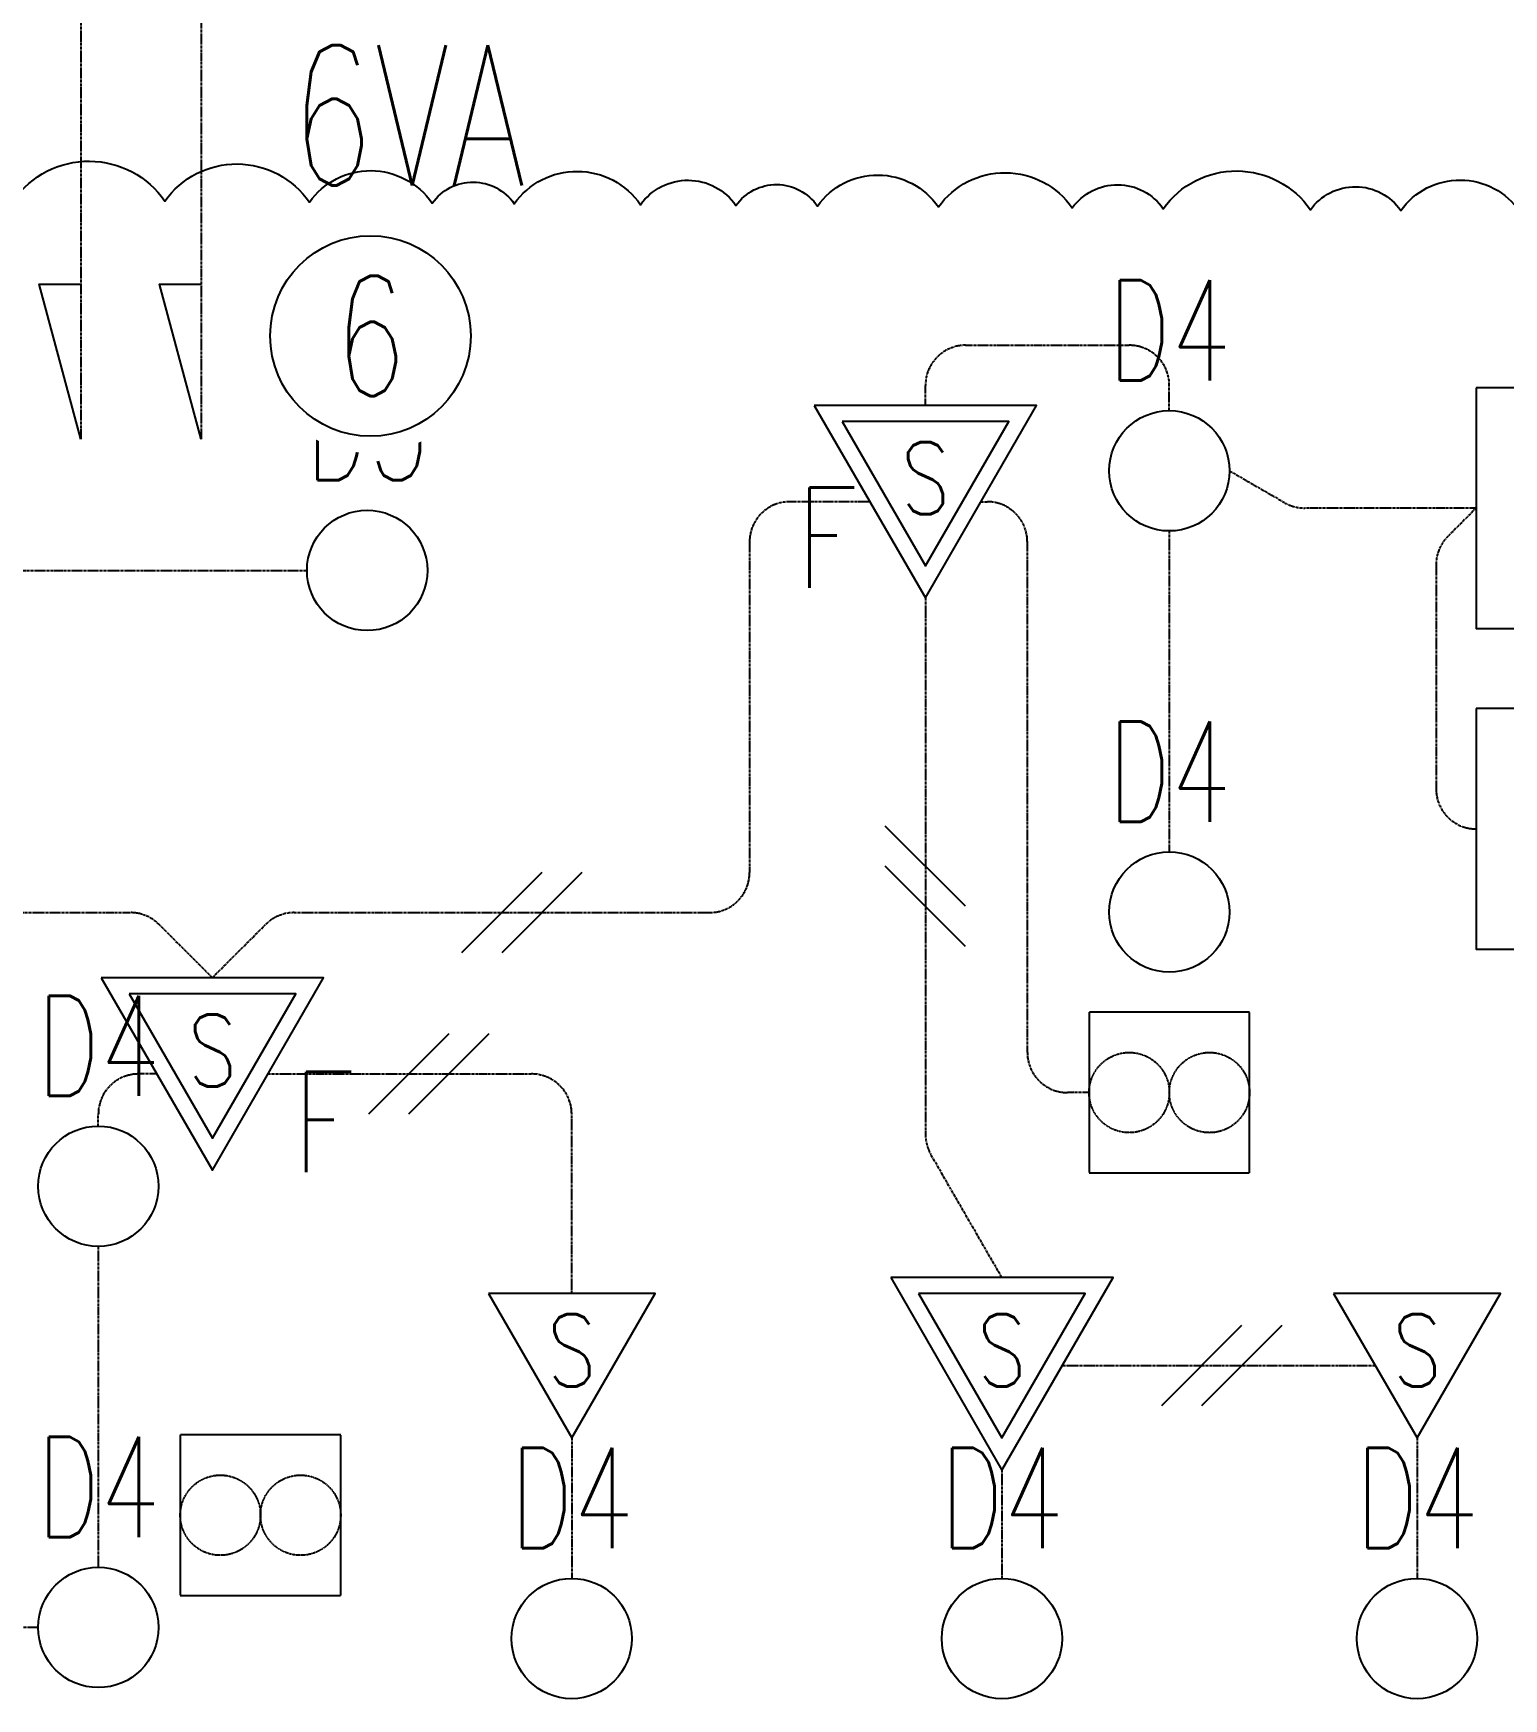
# Model space of a CAD drawing. Header units: millimetres. Extents: x 3999 to 176614, y 1464 to 57550.
# Drawn here: x 118017 to 121683, y 29699 to 33851 of the extents above; entities that cross this region are included whole.
import ezdxf
from ezdxf.enums import TextEntityAlignment as Align

# ---------------------------------------------------------------- set-up
doc = ezdxf.new("R2010")
doc.units = ezdxf.units.MM
doc.header["$LTSCALE"] = 0.2
doc.set_wipeout_variables(frame=1)
doc.linetypes.add('CENTER', pattern=[50.8, 31.75, -6.35, 6.35, -6.35])
doc.linetypes.add('HIDDEN', pattern=[9.525, 6.35, -3.175])
for name, color, linetype in [('1_シンボル', 2, 'Continuous'), ('1_乗数', 3, 'Continuous'), ('1_回路番号', 4, 'Continuous'), ('1_文字', 3, 'Continuous'), ('1_機器', 7, 'HIDDEN'), ('1_配線_1', 1, 'Continuous'), ('1_配線_4', 1, 'CENTER')]:
    doc.layers.add(name, color=color, linetype=linetype)
doc.layers.add('1_追加変更', color=10, linetype='Continuous', plot=False)
doc.layers.add('kakure', color=170, linetype='Continuous', plot=False)
doc.styles.get("Standard").update_dxf_attribs({"font": 'simplex.shx', "width": 0.8, "bigfont": 'extfont2.shx'})

# ---------------------------------------------------------------- blocks, each defined once
blk = doc.blocks.new('L-DL')
at = {"color": 0, "linetype": 'ByBlock'}
blk.add_circle((0, 0), 150, dxfattribs=at)
blk = doc.blocks.new('D4')
at = {"layer": '1_シンボル', "linetype": 'Continuous', "lineweight": -3, "transparency": 33554687}
blk.add_blockref('L-DL', (0, 0), dxfattribs=at)
at = {"layer": 'kakure', "width": 0.7}
blk.add_text('D4', height=250, dxfattribs=at).set_placement((0, 350), align=Align.MIDDLE)
blk = doc.blocks.new('L-20WX1B')
at = {"color": 0, "linetype": 'ByBlock'}
blk.add_lwpolyline([(-300, -75), (300, -75), (300, 75), (-300, 75)], close=True, dxfattribs=at)
blk = doc.blocks.new('BK1')
at = {"layer": '1_シンボル'}
blk.add_blockref('L-20WX1B', (0, 0), dxfattribs=at)
at = {"layer": 'kakure', "width": 0.7}
blk.add_text('BK1', height=250, dxfattribs=at).set_placement((0, 275), align=Align.MIDDLE)
blk = doc.blocks.new('D5')
at = {"layer": '1_シンボル', "linetype": 'Continuous', "lineweight": -3, "transparency": 33554687}
blk.add_blockref('L-DL', (0, 0), dxfattribs=at)
at = {"layer": 'kakure', "width": 0.7}
blk.add_text('D5', height=250, dxfattribs=at).set_placement((0, 350), align=Align.MIDDLE)
blk = doc.blocks.new('L-熱ｾﾝｻｰ親')
at = {"color": 0, "linetype": 'ByBlock'}
for points in [[(-277.1, 480), (0, 0), (277.1, 480)], [(-207.8, 440), (0, 80), (207.8, 440)]]:
    blk.add_lwpolyline(points, close=True, dxfattribs=at)
at = {"color": 0, "linetype": 'ByBlock', "width": 0.8}
blk.add_text('S', height=180, dxfattribs=at).set_placement((0, 208.6), align=Align.CENTER)
blk = doc.blocks.new('L-熱ｾﾝｻｰ子')
at = {"color": 0, "linetype": 'ByBlock'}
blk.add_lwpolyline([(-207.8, 360), (0, 0), (207.8, 360)], close=True, dxfattribs=at)
at = {"color": 0, "linetype": 'ByBlock', "width": 0.8}
blk.add_text('S', height=180, dxfattribs=at).set_placement((0, 128.6), align=Align.CENTER)
blk = doc.blocks.new('換気扇')
at = {"color": 0}
blk.add_lwpolyline([(-200, -200), (200, -200), (200, 200), (-200, 200)], close=True, dxfattribs=at)
for centre in [(-100, 0), (100, 0)]:
    blk.add_circle(centre, 100, dxfattribs=at)

msp = doc.modelspace()

# ---------------------------------------------------------------- linework, layer by layer
at = {"layer": '1_乗数', "linetype": 'Continuous', "lineweight": -3}
for p, q in [((120341.9, 31674.3), (120141.7, 31874.4)), ((120341.9, 31574.3), (120141.7, 31774.4)), ((119285.4, 31758.6), (119085.3, 31558.4)), ((119385.4, 31758.6), (119185.3, 31558.4)), ((119053.2, 31356.4), (118853.1, 31156.2)), ((119153.2, 31356.4), (118953.1, 31156.2)), ((121030.1, 30629), (120829.9, 30428.8)), ((121130.1, 30629), (120929.9, 30428.8))]:
    msp.add_line(p, q, dxfattribs=at)
at = {"layer": '1_配線_1'}
for points in [[(118135.9, 32839.3), (118032.4, 33225.6), (118135.9, 33225.6)], [(118435.9, 32839.3), (118332.4, 33225.6), (118435.9, 33225.6)]]:
    msp.add_lwpolyline(points, dxfattribs=at)
at = {"layer": '1_配線_4'}
for p, q in [((118135.9, 35096.5), (118135.9, 32839.3)), ((118435.9, 34531), (118435.9, 32839.3)), ((120341.8, 33073), (120749.8, 33073)), ((120241.8, 32923), (120241.8, 32973)), ((120849.8, 32910), (120849.8, 32973)), ((120999.8, 32760), (121137.5, 32680.5)), ((120103.2, 32683), (119903.2, 32683)), ((120380.4, 32683), (120395.8, 32683)), ((121615.4, 32667.1), (121187.5, 32667.1)), ((121614.8, 32667.1), (121544.1, 32596.4)), ((120849.8, 32610), (120849.8, 31810)), ((119803.2, 32583), (119803.2, 31758.5)), ((120495.8, 31310), (120495.8, 32583)), ((117299.9, 32511.6), (118699.9, 32511.6)), ((121514.8, 32525.7), (121514.8, 31967.1)), ((120241.8, 32443), (120241.8, 31105.7)), ((116604.9, 31658.5), (118260.3, 31658.5)), ((118667.5, 31658.5), (119703.2, 31658.5)), ((118463.9, 31496.3), (118331, 31629.2)), ((118463.9, 31496.3), (118596.8, 31629.2)), ((118325.3, 31256.3), (118279.6, 31256.3)), ((118602.5, 31256.3), (119259.8, 31256.3)), ((120649.8, 31210), (120595.8, 31210)), ((118179.6, 31126.5), (118179.6, 31156.3)), ((119359.8, 30708.9), (119359.8, 31156.3)), ((120432.3, 30748.9), (120255.2, 31055.7)), ((118179.6, 30826.5), (118179.6, 30026.5)), ((121363.4, 30528.9), (120582.4, 30528.9)), ((119359.8, 30348.9), (119359.8, 29998.9)), ((121467.3, 30348.9), (121467.3, 29998.9)), ((120432.3, 30268.9), (120432.3, 29998.9)), ((118029.6, 29876.5), (117489.8, 29876.5))]:
    msp.add_line(p, q, dxfattribs=at)
for centre, start, end in [((120341.8, 32973), 90, 180), ((120749.8, 32973), 0, 90), ((119903.2, 32583), 90, 180), ((120395.8, 32583), 0, 90), ((121187.5, 32767.1), 240, 270), ((121614.8, 32525.7), 135, 180), ((121614.8, 31967.1), 180, 270), ((119703.2, 31758.5), 270, 0), ((118260.3, 31558.5), 45, 90), ((118667.5, 31558.5), 90, 135), ((120595.8, 31310), 180, 270), ((118279.6, 31156.3), 90, 180), ((119259.8, 31156.3), 0, 90), ((120341.8, 31105.7), 180, 210)]:
    msp.add_arc(centre, 100, start, end, dxfattribs=at)

# ---------------------------------------------------------------- block references
at = {"layer": '1_シンボル'}
for name, p in [('D4', (120849.8, 32760)), ('D5', (118849.9, 32511.6)), ('D4', (120849.8, 31660)), ('D4', (118179.6, 30976.5)), ('D4', (118179.6, 29876.5)), ('D4', (119359.8, 29848.9)), ('D4', (120432.3, 29848.9)), ('D4', (121467.3, 29848.9))]:
    msp.add_blockref(name, p, dxfattribs=at)
at = {"layer": '1_シンボル', "rotation": 270}
for p in [(121689.8, 32667.1), (121689.8, 31867.1)]:
    msp.add_blockref('BK1', p, dxfattribs=at)
at = {"layer": '1_シンボル', "lineweight": -3}
for p in [(120241.8, 32443), (118463.9, 31016.3), (120432.3, 30268.9)]:
    msp.add_blockref('L-熱ｾﾝｻｰ親', p, dxfattribs=at)
at = {"layer": '1_シンボル', "linetype": 'ByBlock', "lineweight": -3}
for p in [(119359.8, 30348.9), (121467.3, 30348.9)]:
    msp.add_blockref('L-熱ｾﾝｻｰ子', p, dxfattribs=at)
at = {"layer": '1_機器'}
for p in [(120849.8, 31210), (118583.9, 30156.3)]:
    msp.add_blockref('換気扇', p, dxfattribs=at)

# ---------------------------------------------------------------- texts
at = {"layer": '1_文字', "lineweight": -3, "width": 0.8}
for p in [(119918, 32393), (118663.9, 30936.3)]:
    msp.add_text('F', height=250, dxfattribs=at).set_placement(p, align=Align.BOTTOM_LEFT)
at = {"layer": 'kakure', "lineweight": -3, "width": 0.7}
msp.add_text('6VA', height=350, dxfattribs=at).set_placement((118657.6, 33471))

# ---------------------------------------------------------------- next in the draw order: wipeouts: each hides what was drawn before it
msp.add_wipeout([(118859, 33387.8), (118860.8, 33387.8), (118862.7, 33387.7), (118864.5, 33387.7), (118866.3, 33387.6), (118868.2, 33387.6), (118870, 33387.5), (118871.8, 33387.4), (118873.6, 33387.3), (118875.5, 33387.2), (118877.3, 33387.1), (118879.1, 33387), (118881, 33386.9), (118882.8, 33386.7), (118884.6, 33386.6), (118886.4, 33386.4), (118888.3, 33386.2), (118890.1, 33386), (118891.9, 33385.8), (118893.7, 33385.6), (118895.5, 33385.3), (118897.4, 33385.1), (118899.2, 33384.9), (118901, 33384.6), (118902.8, 33384.3), (118904.6, 33384), (118906.4, 33383.7), (118908.2, 33383.4), (118910, 33383.1), (118911.8, 33382.8), (118913.6, 33382.4), (118915.4, 33382.1), (118917.2, 33381.7), (118919, 33381.3), (118920.8, 33380.9), (118922.6, 33380.5), (118924.4, 33380.1), (118926.2, 33379.7), (118927.9, 33379.3), (118929.7, 33378.8), (118931.5, 33378.4), (118933.3, 33377.9), (118935, 33377.4), (118936.8, 33376.9), (118938.6, 33376.4), (118940.3, 33375.9), (118942.1, 33375.4), (118943.8, 33374.9), (118945.6, 33374.3), (118947.3, 33373.8), (118949.1, 33373.2), (118950.8, 33372.6), (118952.6, 33372), (118954.3, 33371.4), (118956, 33370.8), (118957.7, 33370.2), (118959.5, 33369.6), (118961.2, 33368.9), (118962.9, 33368.3), (118964.6, 33367.6), (118966.3, 33366.9), (118968, 33366.3), (118969.7, 33365.6), (118971.4, 33364.9), (118973.1, 33364.1), (118974.8, 33363.4), (118976.4, 33362.7), (118978.1, 33361.9), (118979.8, 33361.2), (118981.4, 33360.4), (118983.1, 33359.6), (118984.7, 33358.8), (118986.4, 33358), (118988, 33357.2), (118989.7, 33356.4), (118991.3, 33355.6), (118992.9, 33354.7), (118994.6, 33353.9), (118996.2, 33353), (118997.8, 33352.1), (118999.4, 33351.2), (119001, 33350.4), (119002.6, 33349.4), (119004.2, 33348.5), (119005.8, 33347.6), (119007.3, 33346.7), (119008.9, 33345.7), (119010.5, 33344.8), (119012, 33343.8), (119013.6, 33342.9), (119015.1, 33341.9), (119016.7, 33340.9), (119018.2, 33339.9), (119019.7, 33338.9), (119021.3, 33337.8), (119022.8, 33336.8), (119024.3, 33335.8), (119025.8, 33334.7), (119027.3, 33333.7), (119028.8, 33332.6), (119030.3, 33331.5), (119031.7, 33330.4), (119033.2, 33329.3), (119034.7, 33328.2), (119036.1, 33327.1), (119037.6, 33326), (119039, 33324.9), (119040.4, 33323.7), (119041.9, 33322.6), (119043.3, 33321.4), (119044.7, 33320.2), (119046.1, 33319.1), (119047.5, 33317.9), (119048.9, 33316.7), (119050.3, 33315.5), (119051.6, 33314.3), (119053, 33313.1), (119054.4, 33311.8), (119055.7, 33310.6), (119057.1, 33309.3), (119058.4, 33308.1), (119059.7, 33306.8), (119061.1, 33305.6), (119062.4, 33304.3), (119063.7, 33303), (119065, 33301.7), (119066.2, 33300.4), (119067.5, 33299.1), (119068.8, 33297.8), (119070.1, 33296.4), (119071.3, 33295.1), (119072.6, 33293.7), (119073.8, 33292.4), (119075, 33291), (119076.3, 33289.7), (119077.5, 33288.3), (119078.7, 33286.9), (119079.9, 33285.5), (119081, 33284.1), (119082.2, 33282.7), (119083.4, 33281.3), (119084.6, 33279.9), (119085.7, 33278.5), (119086.8, 33277), (119088, 33275.6), (119089.1, 33274.1), (119090.2, 33272.7), (119091.3, 33271.2), (119092.4, 33269.8), (119093.5, 33268.3), (119094.6, 33266.8), (119095.6, 33265.3), (119096.7, 33263.8), (119097.8, 33262.3), (119098.8, 33260.8), (119099.8, 33259.3), (119100.8, 33257.8), (119101.9, 33256.2), (119102.9, 33254.7), (119103.8, 33253.2), (119104.8, 33251.6), (119105.8, 33250.1), (119106.8, 33248.5), (119107.7, 33246.9), (119108.7, 33245.4), (119109.6, 33243.8), (119110.5, 33242.2), (119111.4, 33240.6), (119112.3, 33239), (119113.2, 33237.4), (119114.1, 33235.8), (119115, 33234.2), (119115.8, 33232.6), (119116.7, 33231), (119117.5, 33229.3), (119118.4, 33227.7), (119119.2, 33226.1), (119120, 33224.4), (119120.8, 33222.8), (119121.6, 33221.1), (119122.4, 33219.5), (119123.1, 33217.8), (119123.9, 33216.1), (119124.7, 33214.4), (119125.4, 33212.8), (119126.1, 33211.1), (119126.8, 33209.4), (119127.5, 33207.7), (119128.2, 33206), (119128.9, 33204.3), (119129.6, 33202.6), (119130.3, 33200.9), (119130.9, 33199.2), (119131.6, 33197.5), (119132.2, 33195.8), (119132.8, 33194), (119133.4, 33192.3), (119134, 33190.6), (119134.6, 33188.8), (119135.2, 33187.1), (119135.7, 33185.4), (119136.3, 33183.6), (119136.8, 33181.9), (119137.4, 33180.1), (119137.9, 33178.3), (119138.4, 33176.6), (119138.9, 33174.8), (119139.4, 33173.1), (119139.9, 33171.3), (119140.4, 33169.5), (119140.8, 33167.7), (119141.3, 33166), (119141.7, 33164.2), (119142.1, 33162.4), (119142.5, 33160.6), (119142.9, 33158.8), (119143.3, 33157), (119143.7, 33155.2), (119144, 33153.4), (119144.4, 33151.6), (119144.7, 33149.8), (119145.1, 33148), (119145.4, 33146.2), (119145.7, 33144.4), (119146, 33142.6), (119146.3, 33140.8), (119146.6, 33139), (119146.8, 33137.2), (119147.1, 33135.4), (119147.3, 33133.6), (119147.6, 33131.7), (119147.8, 33129.9), (119148, 33128.1), (119148.2, 33126.3), (119148.4, 33124.5), (119148.5, 33122.6), (119148.7, 33120.8), (119148.8, 33119), (119149, 33117.2), (119149.1, 33115.3), (119149.2, 33113.5), (119149.3, 33111.7), (119149.4, 33109.8), (119149.5, 33108), (119149.6, 33106.2), (119149.6, 33104.3), (119149.7, 33102.5), (119149.7, 33100.7), (119149.7, 33098.8), (119149.7, 33097), (119149.7, 33095.2), (119149.7, 33093.3), (119149.7, 33091.5), (119149.7, 33089.7), (119149.6, 33087.9), (119149.6, 33086), (119149.5, 33084.2), (119149.4, 33082.4), (119149.3, 33080.5), (119149.2, 33078.7), (119149.1, 33076.9), (119149, 33075), (119148.8, 33073.2), (119148.7, 33071.4), (119148.5, 33069.6), (119148.4, 33067.7), (119148.2, 33065.9), (119148, 33064.1), (119147.8, 33062.3), (119147.6, 33060.5), (119147.3, 33058.6), (119147.1, 33056.8), (119146.8, 33055), (119146.6, 33053.2), (119146.3, 33051.4), (119146, 33049.6), (119145.7, 33047.8), (119145.4, 33046), (119145.1, 33044.1), (119144.7, 33042.3), (119144.4, 33040.5), (119144, 33038.7), (119143.7, 33037), (119143.3, 33035.2), (119142.9, 33033.4), (119142.5, 33031.6), (119142.1, 33029.8), (119141.7, 33028), (119141.3, 33026.2), (119140.8, 33024.4), (119140.4, 33022.7), (119139.9, 33020.9), (119139.4, 33019.1), (119138.9, 33017.4), (119138.4, 33015.6), (119137.9, 33013.8), (119137.4, 33012.1), (119136.8, 33010.3), (119136.3, 33008.6), (119135.7, 33006.8), (119135.2, 33005.1), (119134.6, 33003.4), (119134, 33001.6), (119133.4, 32999.9), (119132.8, 32998.2), (119132.2, 32996.4), (119131.6, 32994.7), (119130.9, 32993), (119130.3, 32991.3), (119129.6, 32989.6), (119128.9, 32987.9), (119128.2, 32986.2), (119127.5, 32984.5), (119126.8, 32982.8), (119126.1, 32981.1), (119125.4, 32979.4), (119124.7, 32977.7), (119123.9, 32976.1), (119123.1, 32974.4), (119122.4, 32972.7), (119121.6, 32971.1), (119120.8, 32969.4), (119120, 32967.8), (119119.2, 32966.1), (119118.4, 32964.5), (119117.5, 32962.9), (119116.7, 32961.2), (119115.8, 32959.6), (119115, 32958), (119114.1, 32956.4), (119113.2, 32954.8), (119112.3, 32953.2), (119111.4, 32951.6), (119110.5, 32950), (119109.6, 32948.4), (119108.7, 32946.8), (119107.7, 32945.3), (119106.8, 32943.7), (119105.8, 32942.1), (119104.8, 32940.6), (119103.8, 32939), (119102.9, 32937.5), (119101.9, 32936), (119100.8, 32934.4), (119099.8, 32932.9), (119098.8, 32931.4), (119097.8, 32929.9), (119096.7, 32928.4), (119095.6, 32926.9), (119094.6, 32925.4), (119093.5, 32923.9), (119092.4, 32922.4), (119091.3, 32921), (119090.2, 32919.5), (119089.1, 32918.1), (119088, 32916.6), (119086.8, 32915.2), (119085.7, 32913.7), (119084.6, 32912.3), (119083.4, 32910.9), (119082.2, 32909.5), (119081, 32908.1), (119079.9, 32906.7), (119078.7, 32905.3), (119077.5, 32903.9), (119076.3, 32902.5), (119075, 32901.2), (119073.8, 32899.8), (119072.6, 32898.4), (119071.3, 32897.1), (119070.1, 32895.8), (119068.8, 32894.4), (119067.5, 32893.1), (119066.2, 32891.8), (119065, 32890.5), (119063.7, 32889.2), (119062.4, 32887.9), (119061.1, 32886.6), (119059.7, 32885.4), (119058.4, 32884.1), (119057.1, 32882.9), (119055.7, 32881.6), (119054.4, 32880.4), (119053, 32879.1), (119051.6, 32877.9), (119050.3, 32876.7), (119048.9, 32875.5), (119047.5, 32874.3), (119046.1, 32873.1), (119044.7, 32871.9), (119043.3, 32870.8), (119041.9, 32869.6), (119040.4, 32868.5), (119039, 32867.3), (119037.6, 32866.2), (119036.1, 32865.1), (119034.7, 32864), (119033.2, 32862.9), (119031.7, 32861.8), (119030.3, 32860.7), (119028.8, 32859.6), (119027.3, 32858.5), (119025.8, 32857.5), (119024.3, 32856.4), (119022.8, 32855.4), (119021.3, 32854.3), (119019.7, 32853.3), (119018.2, 32852.3), (119016.7, 32851.3), (119015.1, 32850.3), (119013.6, 32849.3), (119012, 32848.4), (119010.5, 32847.4), (119008.9, 32846.5), (119007.3, 32845.5), (119005.8, 32844.6), (119004.2, 32843.7), (119002.6, 32842.7), (119001, 32841.8), (118999.4, 32840.9), (118997.8, 32840.1), (118996.2, 32839.2), (118994.6, 32838.3), (118992.9, 32837.5), (118991.3, 32836.6), (118989.7, 32835.8), (118988, 32835), (118986.4, 32834.2), (118984.7, 32833.4), (118983.1, 32832.6), (118981.4, 32831.8), (118979.8, 32831), (118978.1, 32830.3), (118976.4, 32829.5), (118974.8, 32828.8), (118973.1, 32828.1), (118971.4, 32827.3), (118969.7, 32826.6), (118968, 32825.9), (118966.3, 32825.2), (118964.6, 32824.6), (118962.9, 32823.9), (118961.2, 32823.3), (118959.5, 32822.6), (118957.7, 32822), (118956, 32821.4), (118954.3, 32820.8), (118952.6, 32820.2), (118950.8, 32819.6), (118949.1, 32819), (118947.3, 32818.4), (118945.6, 32817.9), (118943.8, 32817.3), (118942.1, 32816.8), (118940.3, 32816.3), (118938.6, 32815.8), (118936.8, 32815.3), (118935, 32814.8), (118933.3, 32814.3), (118931.5, 32813.8), (118929.7, 32813.4), (118927.9, 32812.9), (118926.2, 32812.5), (118924.4, 32812.1), (118922.6, 32811.7), (118920.8, 32811.3), (118919, 32810.9), (118917.2, 32810.5), (118915.4, 32810.1), (118913.6, 32809.8), (118911.8, 32809.4), (118910, 32809.1), (118908.2, 32808.8), (118906.4, 32808.5), (118904.6, 32808.2), (118902.8, 32807.9), (118901, 32807.6), (118899.2, 32807.3), (118897.4, 32807.1), (118895.5, 32806.8), (118893.7, 32806.6), (118891.9, 32806.4), (118890.1, 32806.2), (118888.3, 32806), (118886.4, 32805.8), (118884.6, 32805.6), (118882.8, 32805.5), (118881, 32805.3), (118879.1, 32805.2), (118877.3, 32805.1), (118875.5, 32804.9), (118873.6, 32804.8), (118871.8, 32804.8), (118870, 32804.7), (118868.2, 32804.6), (118866.3, 32804.5), (118864.5, 32804.5), (118862.7, 32804.5), (118860.8, 32804.4), (118859, 32804.4), (118857.2, 32804.4), (118855.3, 32804.4), (118853.5, 32804.5), (118851.7, 32804.5), (118849.8, 32804.5), (118848, 32804.6), (118846.2, 32804.7), (118844.3, 32804.8), (118842.5, 32804.8), (118840.7, 32804.9), (118838.8, 32805.1), (118837, 32805.2), (118835.2, 32805.3), (118833.4, 32805.5), (118831.5, 32805.6), (118829.7, 32805.8), (118827.9, 32806), (118826.1, 32806.2), (118824.2, 32806.4), (118822.4, 32806.6), (118820.6, 32806.8), (118818.8, 32807.1), (118817, 32807.3), (118815.2, 32807.6), (118813.4, 32807.9), (118811.5, 32808.2), (118809.7, 32808.5), (118807.9, 32808.8), (118806.1, 32809.1), (118804.3, 32809.4), (118802.5, 32809.8), (118800.7, 32810.1), (118798.9, 32810.5), (118797.1, 32810.9), (118795.3, 32811.3), (118793.6, 32811.7), (118791.8, 32812.1), (118790, 32812.5), (118788.2, 32812.9), (118786.4, 32813.4), (118784.7, 32813.8), (118782.9, 32814.3), (118781.1, 32814.8), (118779.3, 32815.3), (118777.6, 32815.8), (118775.8, 32816.3), (118774.1, 32816.8), (118772.3, 32817.3), (118770.6, 32817.9), (118768.8, 32818.4), (118767.1, 32819), (118765.3, 32819.6), (118763.6, 32820.2), (118761.9, 32820.8), (118760.1, 32821.4), (118758.4, 32822), (118756.7, 32822.6), (118755, 32823.3), (118753.3, 32823.9), (118751.6, 32824.6), (118749.9, 32825.2), (118748.2, 32825.9), (118746.5, 32826.6), (118744.8, 32827.3), (118743.1, 32828.1), (118741.4, 32828.8), (118739.7, 32829.5), (118738, 32830.3), (118736.4, 32831), (118734.7, 32831.8), (118733.1, 32832.6), (118731.4, 32833.4), (118729.8, 32834.2), (118728.1, 32835), (118726.5, 32835.8), (118724.8, 32836.6), (118723.2, 32837.5), (118721.6, 32838.3), (118720, 32839.2), (118718.4, 32840.1), (118716.8, 32840.9), (118715.2, 32841.8), (118713.6, 32842.7), (118712, 32843.7), (118710.4, 32844.6), (118708.8, 32845.5), (118707.2, 32846.5), (118705.7, 32847.4), (118704.1, 32848.4), (118702.6, 32849.3), (118701, 32850.3), (118699.5, 32851.3), (118697.9, 32852.3), (118696.4, 32853.3), (118694.9, 32854.3), (118693.4, 32855.4), (118691.9, 32856.4), (118690.4, 32857.5), (118688.9, 32858.5), (118687.4, 32859.6), (118685.9, 32860.7), (118684.4, 32861.8), (118683, 32862.9), (118681.5, 32864), (118680, 32865.1), (118678.6, 32866.2), (118677.1, 32867.3), (118675.7, 32868.5), (118674.3, 32869.6), (118672.9, 32870.8), (118671.5, 32871.9), (118670, 32873.1), (118668.7, 32874.3), (118667.3, 32875.5), (118665.9, 32876.7), (118664.5, 32877.9), (118663.1, 32879.1), (118661.8, 32880.4), (118660.4, 32881.6), (118659.1, 32882.9), (118657.7, 32884.1), (118656.4, 32885.4), (118655.1, 32886.6), (118653.8, 32887.9), (118652.5, 32889.2), (118651.2, 32890.5), (118649.9, 32891.8), (118648.6, 32893.1), (118647.3, 32894.4), (118646.1, 32895.8), (118644.8, 32897.1), (118643.6, 32898.4), (118642.3, 32899.8), (118641.1, 32901.2), (118639.9, 32902.5), (118638.7, 32903.9), (118637.5, 32905.3), (118636.3, 32906.7), (118635.1, 32908.1), (118633.9, 32909.5), (118632.8, 32910.9), (118631.6, 32912.3), (118630.4, 32913.7), (118629.3, 32915.2), (118628.2, 32916.6), (118627.1, 32918.1), (118625.9, 32919.5), (118624.8, 32921), (118623.7, 32922.4), (118622.6, 32923.9), (118621.6, 32925.4), (118620.5, 32926.9), (118619.4, 32928.4), (118618.4, 32929.9), (118617.4, 32931.4), (118616.3, 32932.9), (118615.3, 32934.4), (118614.3, 32936), (118613.3, 32937.5), (118612.3, 32939), (118611.3, 32940.6), (118610.3, 32942.1), (118609.4, 32943.7), (118608.4, 32945.3), (118607.5, 32946.8), (118606.6, 32948.4), (118605.6, 32950), (118604.7, 32951.6), (118603.8, 32953.2), (118602.9, 32954.8), (118602, 32956.4), (118601.2, 32958), (118600.3, 32959.6), (118599.5, 32961.2), (118598.6, 32962.9), (118597.8, 32964.5), (118597, 32966.1), (118596.1, 32967.8), (118595.3, 32969.4), (118594.6, 32971.1), (118593.8, 32972.7), (118593, 32974.4), (118592.2, 32976.1), (118591.5, 32977.7), (118590.8, 32979.4), (118590, 32981.1), (118589.3, 32982.8), (118588.6, 32984.5), (118587.9, 32986.2), (118587.2, 32987.9), (118586.6, 32989.6), (118585.9, 32991.3), (118585.2, 32993), (118584.6, 32994.7), (118584, 32996.4), (118583.3, 32998.2), (118582.7, 32999.9), (118582.1, 33001.6), (118581.5, 33003.4), (118581, 33005.1), (118580.4, 33006.8), (118579.8, 33008.6), (118579.3, 33010.3), (118578.8, 33012.1), (118578.2, 33013.8), (118577.7, 33015.6), (118577.2, 33017.4), (118576.7, 33019.1), (118576.3, 33020.9), (118575.8, 33022.7), (118575.3, 33024.4), (118574.9, 33026.2), (118574.5, 33028), (118574, 33029.8), (118573.6, 33031.6), (118573.2, 33033.4), (118572.8, 33035.2), (118572.5, 33037), (118572.1, 33038.7), (118571.7, 33040.5), (118571.4, 33042.3), (118571.1, 33044.1), (118570.7, 33046), (118570.4, 33047.8), (118570.1, 33049.6), (118569.9, 33051.4), (118569.6, 33053.2), (118569.3, 33055), (118569.1, 33056.8), (118568.8, 33058.6), (118568.6, 33060.5), (118568.4, 33062.3), (118568.2, 33064.1), (118568, 33065.9), (118567.8, 33067.7), (118567.6, 33069.6), (118567.5, 33071.4), (118567.3, 33073.2), (118567.2, 33075), (118567, 33076.9), (118566.9, 33078.7), (118566.8, 33080.5), (118566.7, 33082.4), (118566.6, 33084.2), (118566.6, 33086), (118566.5, 33087.9), (118566.5, 33089.7), (118566.4, 33091.5), (118566.4, 33093.3), (118566.4, 33095.2), (118566.4, 33097), (118566.4, 33098.8), (118566.4, 33100.7), (118566.5, 33102.5), (118566.5, 33104.3), (118566.6, 33106.2), (118566.6, 33108), (118566.7, 33109.8), (118566.8, 33111.7), (118566.9, 33113.5), (118567, 33115.3), (118567.2, 33117.2), (118567.3, 33119), (118567.5, 33120.8), (118567.6, 33122.6), (118567.8, 33124.5), (118568, 33126.3), (118568.2, 33128.1), (118568.4, 33129.9), (118568.6, 33131.7), (118568.8, 33133.6), (118569.1, 33135.4), (118569.3, 33137.2), (118569.6, 33139), (118569.9, 33140.8), (118570.1, 33142.6), (118570.4, 33144.4), (118570.7, 33146.2), (118571.1, 33148), (118571.4, 33149.8), (118571.7, 33151.6), (118572.1, 33153.4), (118572.5, 33155.2), (118572.8, 33157), (118573.2, 33158.8), (118573.6, 33160.6), (118574, 33162.4), (118574.5, 33164.2), (118574.9, 33166), (118575.3, 33167.7), (118575.8, 33169.5), (118576.3, 33171.3), (118576.7, 33173.1), (118577.2, 33174.8), (118577.7, 33176.6), (118578.2, 33178.3), (118578.8, 33180.1), (118579.3, 33181.9), (118579.8, 33183.6), (118580.4, 33185.4), (118581, 33187.1), (118581.5, 33188.8), (118582.1, 33190.6), (118582.7, 33192.3), (118583.3, 33194), (118584, 33195.8), (118584.6, 33197.5), (118585.2, 33199.2), (118585.9, 33200.9), (118586.6, 33202.6), (118587.2, 33204.3), (118587.9, 33206), (118588.6, 33207.7), (118589.3, 33209.4), (118590, 33211.1), (118590.8, 33212.8), (118591.5, 33214.4), (118592.2, 33216.1), (118593, 33217.8), (118593.8, 33219.5), (118594.6, 33221.1), (118595.3, 33222.8), (118596.1, 33224.4), (118597, 33226.1), (118597.8, 33227.7), (118598.6, 33229.3), (118599.5, 33231), (118600.3, 33232.6), (118601.2, 33234.2), (118602, 33235.8), (118602.9, 33237.4), (118603.8, 33239), (118604.7, 33240.6), (118605.6, 33242.2), (118606.6, 33243.8), (118607.5, 33245.4), (118608.4, 33246.9), (118609.4, 33248.5), (118610.3, 33250.1), (118611.3, 33251.6), (118612.3, 33253.2), (118613.3, 33254.7), (118614.3, 33256.2), (118615.3, 33257.8), (118616.3, 33259.3), (118617.4, 33260.8), (118618.4, 33262.3), (118619.4, 33263.8), (118620.5, 33265.3), (118621.6, 33266.8), (118622.6, 33268.3), (118623.7, 33269.8), (118624.8, 33271.2), (118625.9, 33272.7), (118627.1, 33274.1), (118628.2, 33275.6), (118629.3, 33277), (118630.4, 33278.5), (118631.6, 33279.9), (118632.8, 33281.3), (118633.9, 33282.7), (118635.1, 33284.1), (118636.3, 33285.5), (118637.5, 33286.9), (118638.7, 33288.3), (118639.9, 33289.7), (118641.1, 33291), (118642.3, 33292.4), (118643.6, 33293.7), (118644.8, 33295.1), (118646.1, 33296.4), (118647.3, 33297.8), (118648.6, 33299.1), (118649.9, 33300.4), (118651.2, 33301.7), (118652.5, 33303), (118653.8, 33304.3), (118655.1, 33305.6), (118656.4, 33306.8), (118657.7, 33308.1), (118659.1, 33309.3), (118660.4, 33310.6), (118661.8, 33311.8), (118663.1, 33313.1), (118664.5, 33314.3), (118665.9, 33315.5), (118667.3, 33316.7), (118668.7, 33317.9), (118670, 33319.1), (118671.5, 33320.2), (118672.9, 33321.4), (118674.3, 33322.6), (118675.7, 33323.7), (118677.1, 33324.9), (118678.6, 33326), (118680, 33327.1), (118681.5, 33328.2), (118683, 33329.3), (118684.4, 33330.4), (118685.9, 33331.5), (118687.4, 33332.6), (118688.9, 33333.7), (118690.4, 33334.7), (118691.9, 33335.8), (118693.4, 33336.8), (118694.9, 33337.8), (118696.4, 33338.9), (118697.9, 33339.9), (118699.5, 33340.9), (118701, 33341.9), (118702.6, 33342.9), (118704.1, 33343.8), (118705.7, 33344.8), (118707.2, 33345.7), (118708.8, 33346.7), (118710.4, 33347.6), (118712, 33348.5), (118713.6, 33349.4), (118715.2, 33350.4), (118716.8, 33351.2), (118718.4, 33352.1), (118720, 33353), (118721.6, 33353.9), (118723.2, 33354.7), (118724.8, 33355.6), (118726.5, 33356.4), (118728.1, 33357.2), (118729.8, 33358), (118731.4, 33358.8), (118733.1, 33359.6), (118734.7, 33360.4), (118736.4, 33361.2), (118738, 33361.9), (118739.7, 33362.7), (118741.4, 33363.4), (118743.1, 33364.1), (118744.8, 33364.9), (118746.5, 33365.6), (118748.2, 33366.3), (118749.9, 33366.9), (118751.6, 33367.6), (118753.3, 33368.3), (118755, 33368.9), (118756.7, 33369.6), (118758.4, 33370.2), (118760.1, 33370.8), (118761.9, 33371.4), (118763.6, 33372), (118765.3, 33372.6), (118767.1, 33373.2), (118768.8, 33373.8), (118770.6, 33374.3), (118772.3, 33374.9), (118774.1, 33375.4), (118775.8, 33375.9), (118777.6, 33376.4), (118779.3, 33376.9), (118781.1, 33377.4), (118782.9, 33377.9), (118784.7, 33378.4), (118786.4, 33378.8), (118788.2, 33379.3), (118790, 33379.7), (118791.8, 33380.1), (118793.6, 33380.5), (118795.3, 33380.9), (118797.1, 33381.3), (118798.9, 33381.7), (118800.7, 33382.1), (118802.5, 33382.4), (118804.3, 33382.8), (118806.1, 33383.1), (118807.9, 33383.4), (118809.7, 33383.7), (118811.5, 33384), (118813.4, 33384.3), (118815.2, 33384.6), (118817, 33384.9), (118818.8, 33385.1), (118820.6, 33385.3), (118822.4, 33385.6), (118824.2, 33385.8), (118826.1, 33386), (118827.9, 33386.2), (118829.7, 33386.4), (118831.5, 33386.6), (118833.4, 33386.7), (118835.2, 33386.9), (118837, 33387), (118838.8, 33387.1), (118840.7, 33387.2), (118842.5, 33387.3), (118844.3, 33387.4), (118846.2, 33387.5), (118848, 33387.6), (118849.8, 33387.6), (118851.7, 33387.7), (118853.5, 33387.7), (118855.3, 33387.8), (118857.2, 33387.8)])

# ---------------------------------------------------------------- next in the draw order: linework, layer by layer
at = {"layer": '1_回路番号'}
msp.add_circle((118858.1, 33096.1), 250, dxfattribs=at)
at = {"layer": '1_追加変更'}
msp.add_lwpolyline([(117968.8, 33435.3, -0.520567), (118345.3, 33432.5, -0.520567), (118705.7, 33429.7, -0.520567), (119012.2, 33427.4, -0.520567), (119216.3, 33425.8, -0.520567), (119531.3, 33423.4, -0.520567), (119769.3, 33421.6, -0.520567), (119972.4, 33420, -0.520567), (120274.1, 33417.7, -0.520567), (120607.7, 33415.2, -0.520567), (120834.5, 33413.4, -0.520567), (121201.6, 33410.6, -0.520567), (121426.8, 33408.9, -0.520567), (121723.3, 33406.6, -0.520567)], format="xyb", dxfattribs=at)

# ---------------------------------------------------------------- next in the draw order: texts
at = {"layer": '1_回路番号', "linetype": 'Continuous', "lineweight": 0, "width": 0.7}
msp.add_text('6', height=300, dxfattribs=at).set_placement((118858.1, 33096.1), align=Align.MIDDLE)

doc.saveas('drawing.dxf')
